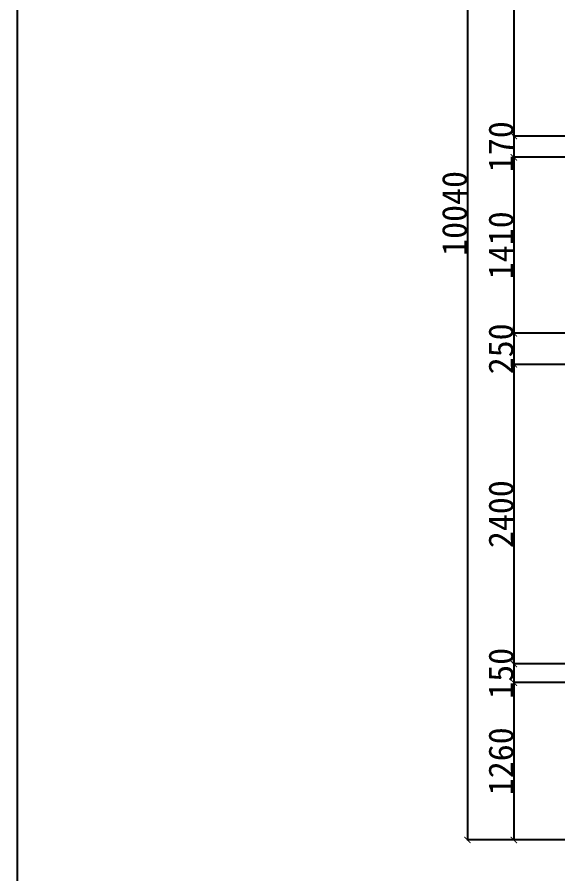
# Model space of a CAD drawing. Header units: millimetres. Extents: x -113526 to 211532, y -79714 to 28306.
# Drawn here: x 150217 to 154605, y -13352 to -6487 of the extents above; entities that cross this region are included whole.
import ezdxf

# ---------------------------------------------------------------- set-up
doc = ezdxf.new("R2010")
doc.units = ezdxf.units.MM
doc.header["$PDMODE"] = 35
doc.layers.add('10线框', color=8, linetype='Continuous')
doc.styles.add('标准', font='simhei.ttf')
doc.dimstyles.new('50', dxfattribs={"dimtxt": 120, "dimasz": 50, "dimexe": 1, "dimexo": 1, "dimgap": 1, "dimtad": 1, "dimdec": 0, "dimtxsty": '标准', "dimblk": 'ARCHTICK', "dimcen": 0, "dimdle": 1, "dimclrd": 157, "dimclre": 157, "dimclrt": 40, "dimadec": 0, "dimazin": 0, "dimtfac": 1, "dimtdec": 0, "dimtix": 1, "dimtmove": 2, "dimatfit": 3, "dimldrblk": 'DOT', "dimfxl": 100, "dimarcsym": 0})

# ---------------------------------------------------------------- blocks, each defined once
blk = doc.blocks.new('_ArchTick')
at = {"color": 0, "linetype": 'ByBlock', "const_width": 0.15}
blk.add_lwpolyline([(-0.5, -0.5), (0.5, 0.5)], dxfattribs=at)
blk = doc.blocks.new('*D296')
at = {"color": 157, "lineweight": -2, "ltscale": 200, "transparency": 16777216}
for p, q in [((154604.1, -4679.7), (154195.6, -4679.7)), ((154196.6, -4678.7), (154196.6, -7440.7)), ((154604.1, -7439.7), (154195.6, -7439.7))]:
    blk.add_line(p, q, dxfattribs=at)
at = {"layer": 'Defpoints', "color": 0, "ltscale": 200, "transparency": 16777216}
for p in [(154605.1, -4679.7), (154196.6, -7439.7), (154605.1, -7439.7)]:
    blk.add_point(p, dxfattribs=at)
at = {"color": 157, "lineweight": -2, "ltscale": 200, "transparency": 16777216, "xscale": 50, "yscale": 50, "zscale": 50}
for p, rotation in [((154196.6, -4679.7), 90), ((154196.6, -7439.7), 270)]:
    blk.add_blockref('_ArchTick', p, dxfattribs=dict(at, rotation=rotation))
at = {"color": 2, "ltscale": 200, "transparency": 16777216, "insert": (154094.4, -6059.7), "char_height": 200, "attachment_point": 5, "rotation": 90, "style": '标准'}
blk.add_mtext('2760', dxfattribs=at)
blk = doc.blocks.new('_Dot')
at = {"color": 0, "linetype": 'ByBlock', "lineweight": -2}
blk.add_line((-0.5, 0), (-1, 0), dxfattribs=at)
at = {"color": 0, "linetype": 'ByBlock', "const_width": 0.5}
blk.add_lwpolyline([(-0.25, 0, 1), (0.25, 0, 1)], format="xyb", close=True, dxfattribs=at)
blk = doc.blocks.new('DOT')
at = {"color": 0, "linetype": 'ByBlock'}
blk.add_line((-0.35, 0), (-1, 0), dxfattribs=at)
at = {"color": 0, "linetype": 'ByBlock', "const_width": 0.35}
blk.add_lwpolyline([(-0.175, 0, 1), (0.175, 0, 1)], format="xyb", close=True, dxfattribs=at)
blk = doc.blocks.new('*D297')
at = {"color": 157, "lineweight": -2, "ltscale": 200, "transparency": 16777216}
for p, q in [((154196.6, -7439.7), (154196.6, -7389.7)), ((154604.1, -7439.7), (154195.6, -7439.7)), ((154196.6, -7439.7), (154196.6, -7609.7)), ((154604.1, -7609.7), (154195.6, -7609.7)), ((154196.6, -7609.7), (154196.6, -7659.7))]:
    blk.add_line(p, q, dxfattribs=at)
at = {"layer": 'Defpoints', "color": 0, "ltscale": 200, "transparency": 16777216}
for p in [(154605.1, -7439.7), (154196.6, -7609.7), (154605.1, -7609.7)]:
    blk.add_point(p, dxfattribs=at)
at = {"color": 157, "lineweight": -2, "ltscale": 200, "transparency": 16777216, "xscale": 50, "yscale": 50, "zscale": 50}
for p, rotation in [((154196.6, -7439.7), 270), ((154196.6, -7609.7), 90)]:
    blk.add_blockref('_ArchTick', p, dxfattribs=dict(at, rotation=rotation))
at = {"color": 2, "ltscale": 200, "transparency": 16777216, "insert": (154094.4, -7524.7), "char_height": 200, "attachment_point": 5, "rotation": 90, "style": '标准'}
blk.add_mtext('170', dxfattribs=at)
blk = doc.blocks.new('*D298')
at = {"color": 157, "lineweight": -2, "ltscale": 200, "transparency": 16777216}
for p, q in [((154604.1, -7609.7), (154195.6, -7609.7)), ((154196.6, -7608.7), (154196.6, -9020.7)), ((154604.1, -9019.7), (154195.6, -9019.7))]:
    blk.add_line(p, q, dxfattribs=at)
at = {"layer": 'Defpoints', "color": 0, "ltscale": 200, "transparency": 16777216}
for p in [(154605.1, -7609.7), (154196.6, -9019.7), (154605.1, -9019.7)]:
    blk.add_point(p, dxfattribs=at)
at = {"color": 157, "lineweight": -2, "ltscale": 200, "transparency": 16777216, "xscale": 50, "yscale": 50, "zscale": 50}
for p, rotation in [((154196.6, -7609.7), 90), ((154196.6, -9019.7), 270)]:
    blk.add_blockref('_ArchTick', p, dxfattribs=dict(at, rotation=rotation))
at = {"color": 2, "ltscale": 200, "transparency": 16777216, "insert": (154094.4, -8314.7), "char_height": 200, "attachment_point": 5, "rotation": 90, "style": '标准'}
blk.add_mtext('1410', dxfattribs=at)
blk = doc.blocks.new('*D299')
at = {"color": 157, "lineweight": -2, "ltscale": 200, "transparency": 16777216}
for p, q in [((154196.6, -9019.7), (154196.6, -8969.7)), ((154604.1, -9019.7), (154195.6, -9019.7)), ((154196.6, -9019.7), (154196.6, -9269.7)), ((154604.1, -9269.7), (154195.6, -9269.7)), ((154196.6, -9269.7), (154196.6, -9319.7))]:
    blk.add_line(p, q, dxfattribs=at)
at = {"layer": 'Defpoints', "color": 0, "ltscale": 200, "transparency": 16777216}
for p in [(154605.1, -9019.7), (154196.6, -9269.7), (154605.1, -9269.7)]:
    blk.add_point(p, dxfattribs=at)
at = {"color": 157, "lineweight": -2, "ltscale": 200, "transparency": 16777216, "xscale": 50, "yscale": 50, "zscale": 50}
for p, rotation in [((154196.6, -9019.7), 270), ((154196.6, -9269.7), 90)]:
    blk.add_blockref('_ArchTick', p, dxfattribs=dict(at, rotation=rotation))
at = {"color": 2, "ltscale": 200, "transparency": 16777216, "insert": (154094.4, -9144.7), "char_height": 200, "attachment_point": 5, "rotation": 90, "style": '标准'}
blk.add_mtext('250', dxfattribs=at)
blk = doc.blocks.new('*D300')
at = {"color": 157, "lineweight": -2, "ltscale": 200, "transparency": 16777216}
for p, q in [((154604.1, -9269.7), (154195.6, -9269.7)), ((154196.6, -9268.7), (154196.6, -11670.7)), ((154604.1, -11669.7), (154195.6, -11669.7))]:
    blk.add_line(p, q, dxfattribs=at)
at = {"layer": 'Defpoints', "color": 0, "ltscale": 200, "transparency": 16777216}
for p in [(154605.1, -9269.7), (154196.6, -11669.7), (154605.1, -11669.7)]:
    blk.add_point(p, dxfattribs=at)
at = {"color": 157, "lineweight": -2, "ltscale": 200, "transparency": 16777216, "xscale": 50, "yscale": 50, "zscale": 50}
for p, rotation in [((154196.6, -9269.7), 90), ((154196.6, -11669.7), 270)]:
    blk.add_blockref('_ArchTick', p, dxfattribs=dict(at, rotation=rotation))
at = {"color": 2, "ltscale": 200, "transparency": 16777216, "insert": (154094.4, -10469.7), "char_height": 200, "attachment_point": 5, "rotation": 90, "style": '标准'}
blk.add_mtext('2400', dxfattribs=at)
blk = doc.blocks.new('*D301')
at = {"color": 157, "lineweight": -2, "ltscale": 200, "transparency": 16777216}
for p, q in [((154604.1, -11669.7), (154195.6, -11669.7)), ((154196.6, -11669.7), (154196.6, -11619.7)), ((154196.6, -11669.7), (154196.6, -11819.7)), ((154604.1, -11819.7), (154195.6, -11819.7)), ((154196.6, -11819.7), (154196.6, -11869.7))]:
    blk.add_line(p, q, dxfattribs=at)
at = {"layer": 'Defpoints', "color": 0, "ltscale": 200, "transparency": 16777216}
for p in [(154605.1, -11669.7), (154196.6, -11819.7), (154605.1, -11819.7)]:
    blk.add_point(p, dxfattribs=at)
at = {"color": 157, "lineweight": -2, "ltscale": 200, "transparency": 16777216, "xscale": 50, "yscale": 50, "zscale": 50}
for p, rotation in [((154196.6, -11669.7), 270), ((154196.6, -11819.7), 90)]:
    blk.add_blockref('_ArchTick', p, dxfattribs=dict(at, rotation=rotation))
at = {"color": 2, "ltscale": 200, "transparency": 16777216, "insert": (154094.4, -11744.7), "char_height": 200, "attachment_point": 5, "rotation": 90, "style": '标准'}
blk.add_mtext('150', dxfattribs=at)
blk = doc.blocks.new('*D302')
at = {"color": 157, "lineweight": -2, "ltscale": 200, "transparency": 16777216}
for p, q in [((154604.1, -11819.7), (154195.6, -11819.7)), ((154196.6, -11818.7), (154196.6, -13080.7)), ((154604.1, -13079.7), (154195.6, -13079.7))]:
    blk.add_line(p, q, dxfattribs=at)
at = {"layer": 'Defpoints', "color": 0, "ltscale": 200, "transparency": 16777216}
for p in [(154605.1, -11819.7), (154196.6, -13079.7), (154605.1, -13079.7)]:
    blk.add_point(p, dxfattribs=at)
at = {"color": 157, "lineweight": -2, "ltscale": 200, "transparency": 16777216, "xscale": 50, "yscale": 50, "zscale": 50}
for p, rotation in [((154196.6, -11819.7), 90), ((154196.6, -13079.7), 270)]:
    blk.add_blockref('_ArchTick', p, dxfattribs=dict(at, rotation=rotation))
at = {"color": 2, "ltscale": 200, "transparency": 16777216, "insert": (154094.4, -12449.7), "char_height": 200, "attachment_point": 5, "rotation": 90, "style": '标准'}
blk.add_mtext('1260', dxfattribs=at)
blk = doc.blocks.new('*D303')
at = {"color": 157, "lineweight": -2, "ltscale": 200, "transparency": 16777216}
for p, q in [((154604.1, -3039.7), (153823, -3039.7)), ((153824, -3038.7), (153824, -13080.7)), ((154604.1, -13079.7), (153823, -13079.7))]:
    blk.add_line(p, q, dxfattribs=at)
at = {"layer": 'Defpoints', "color": 0, "ltscale": 200, "transparency": 16777216}
for p in [(154605.1, -3039.7), (153824, -13079.7), (154605.1, -13079.7)]:
    blk.add_point(p, dxfattribs=at)
at = {"color": 157, "lineweight": -2, "ltscale": 200, "transparency": 16777216, "xscale": 50, "yscale": 50, "zscale": 50}
for p, rotation in [((153824, -3039.7), 90), ((153824, -13079.7), 270)]:
    blk.add_blockref('_ArchTick', p, dxfattribs=dict(at, rotation=rotation))
at = {"color": 2, "ltscale": 200, "transparency": 16777216, "insert": (153721.9, -8059.7), "char_height": 200, "attachment_point": 5, "rotation": 90, "style": '标准'}
blk.add_mtext('10040', dxfattribs=at)

msp = doc.modelspace()

# ---------------------------------------------------------------- linework, layer by layer
at = {"layer": '10线框'}
msp.add_line((150217.4, -679.6), (150217.4, -16721.6), dxfattribs=at)

# ---------------------------------------------------------------- dimensions: what is measured, and where the dimension line sits
at = {"ltscale": 200}
for base, p1, p2, picture, middle in [((153824, -13079.7), (154605.1, -3039.7), (154605.1, -13079.7), '*D303', (153721.9, -8059.7)), ((154196.6, -7439.7), (154605.1, -4679.7), (154605.1, -7439.7), '*D296', (154094.4, -6059.7)), ((154196.6, -7609.7), (154605.1, -7439.7), (154605.1, -7609.7), '*D297', (154094.4, -7524.7)), ((154196.6, -9019.7), (154605.1, -7609.7), (154605.1, -9019.7), '*D298', (154094.4, -8314.7)), ((154196.6, -9269.7), (154605.1, -9019.7), (154605.1, -9269.7), '*D299', (154094.4, -9144.7)), ((154196.6, -11669.7), (154605.1, -9269.7), (154605.1, -11669.7), '*D300', (154094.4, -10469.7)), ((154196.6, -11819.7), (154605.1, -11669.7), (154605.1, -11819.7), '*D301', (154094.4, -11744.7)), ((154196.6, -13079.7), (154605.1, -11819.7), (154605.1, -13079.7), '*D302', (154094.4, -12449.7))]:
    dim = msp.add_linear_dim(base=base, p1=p1, p2=p2, angle=270, dimstyle='50', override={"dimtxt": 200, "dimclrt": 2, "dimldrblk": 'DOT'}, dxfattribs=at)
    dim.commit()
    dim.dimension.update_dxf_attribs({"geometry": picture, "text_midpoint": middle})

doc.saveas('drawing.dxf')
